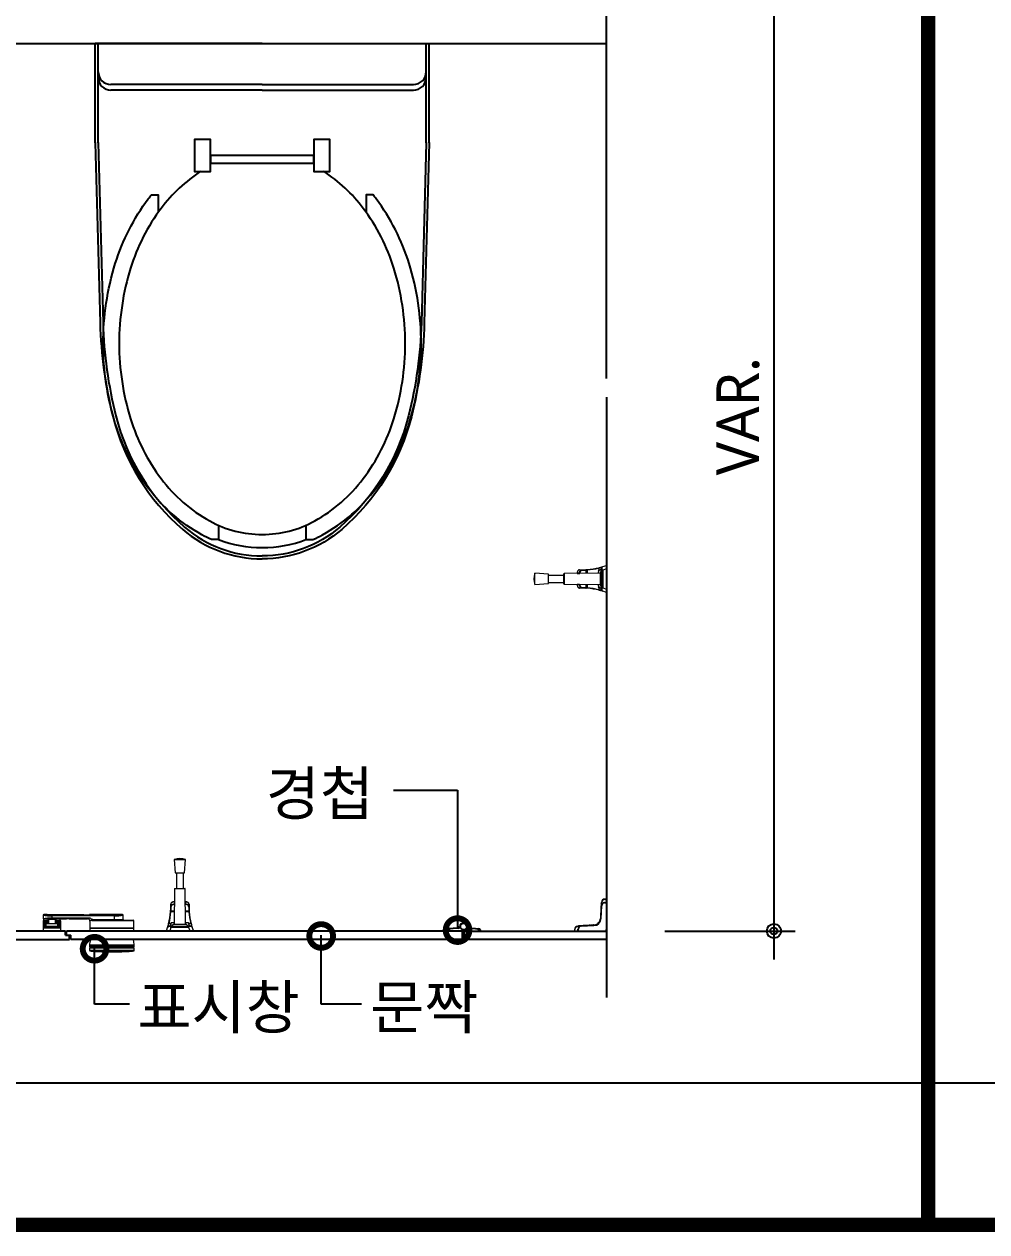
# Model space of a CAD drawing. Extents: x -255 to 8105, y -176 to 5714.
# Drawn here: x 3811 to 4489, y 2764 to 3614 of the extents above; entities that cross this region are included whole.
import ezdxf
from ezdxf.enums import TextEntityAlignment as Align

# ---------------------------------------------------------------- set-up
doc = ezdxf.new("R2010")
doc.units = 0
doc.header["$LTSCALE"] = 30
doc.layers.get('0').update_dxf_attribs({"linetype": 'CONTINUOUS'})
doc.layers.get('DEFPOINTS').update_dxf_attribs({"linetype": 'CONTINUOUS'})
for name, color, linetype in [('0_toilet', 6, 'CONTINUOUS'), ('DIM', 7, 'CONTINUOUS'), ('HAT', 8, 'CONTINUOUS'), ('경첩', 4, 'CONTINUOUS'), ('문자', 3, 'CONTINUOUS'), ('부자재', 4, 'CONTINUOUS'), ('옷걸이', 4, 'CONTINUOUS'), ('잠금쇠(회전형)', 4, 'CONTINUOUS'), ('치수', 1, 'CONTINUOUS'), ('해치', 8, 'CONTINUOUS')]:
    doc.layers.add(name, color=color, linetype=linetype)
doc.styles.add('돋움', font='malgun.ttf')
doc.dimstyles.new('10', dxfattribs={"dimscale": 10, "dimtxt": 3, "dimasz": 1, "dimexe": 1.5, "dimexo": 2, "dimgap": 1, "dimtad": 1, "dimdec": 0, "dimlunit": 6, "dimtxsty": '돋움', "dimblk": 'DIMDOT', "dimcen": -1, "dimdle": 1.5, "dimclrt": 3, "dimazin": 3, "dimtfac": 1, "dimtdec": 0, "dimtix": 1, "dimtmove": 2, "dimatfit": 3, "dimldrblk": 'DIMDOT', "dimarcsym": 0})

# ---------------------------------------------------------------- blocks, each defined once
blk = doc.blocks.new('DIMDOT')
at = {"linetype": 'Continuous'}
blk.add_line((-2, 0), (2, 0), dxfattribs=at)
for radius in [0.5, 0.25]:
    blk.add_circle((0, 0), radius, dxfattribs=at)
blk = doc.blocks.new('*D559')
at = {"layer": 'DEFPOINTS', "color": 0}
for p in [(51876.4, -3060.18), (51876.4, -3785.18), (51973.3, -3785.18)]:
    blk.add_point(p, dxfattribs=at)
at = {"layer": 'DIM', "color": 0, "lineweight": -2, "ltscale": 10}
for p, q in [((51896.4, -3060.18), (51988.3, -3060.18)), ((51973.3, -3070.18), (51973.3, -3775.18)), ((51896.4, -3785.18), (51988.3, -3785.18))]:
    blk.add_line(p, q, dxfattribs=at)
at = {"layer": 'DIM', "color": 0, "lineweight": -2, "xscale": 10, "yscale": 10, "zscale": 10}
for p, rotation in [((51973.3, -3060.18), 90), ((51973.3, -3785.18), 270)]:
    blk.add_blockref('DIMDOT', p, dxfattribs=dict(at, rotation=rotation))
at = {"layer": 'DIM', "color": 3, "insert": (51948.06, -3422.68), "char_height": 30, "attachment_point": 5, "rotation": 90, "style": '돋움'}
blk.add_mtext('VAR.', dxfattribs=at)
blk = doc.blocks.new('_DOTSMALL')
at = {"color": 0, "linetype": 'ByBlock', "const_width": 0.5}
blk.add_lwpolyline([(-0.0625, 0, 1), (0.0625, 0, 1)], format="xyb", close=True, dxfattribs=at)
blk = doc.blocks.new('A$C63EC304E')
at = {"layer": '치수', "color": 1, "xscale": 2.5, "yscale": 2.5, "zscale": 2.5, "rotation": 234.3098741996962}
blk.add_blockref('_DOTSMALL', (0.312, 0.312), dxfattribs=at)
blk = doc.blocks.new('A$C2BC9653E')
at = {"layer": '치수', "xscale": 0.3333333333333333, "yscale": 0.3333333333333333, "zscale": 0.3333333333333333}
blk.add_blockref('A$C63EC304E', (0, 0), dxfattribs=at)
blk = doc.blocks.new('A$C7FC71301')
at = {"layer": '치수', "rotation": 180}
blk.add_blockref('A$C2BC9653E', (0.208, 0.208), dxfattribs=at)
blk = doc.blocks.new('A$C4A20372B')
at = {"layer": '치수'}
blk.add_blockref('A$C7FC71301', (0, 0), dxfattribs=at)
blk = doc.blocks.new('A$C566469F5')
at = {"layer": '치수'}
blk.add_blockref('A$C4A20372B', (0, 0), dxfattribs=at)
blk = doc.blocks.new('A$C7E317CD4')
at = {"layer": '해치', "xscale": 2, "yscale": 2, "zscale": 2}
blk.add_blockref('A$C566469F5', (0, 0), dxfattribs=at)
blk = doc.blocks.new('A$C601D7F27')
at = {"layer": '치수'}
blk.add_blockref('A$C7E317CD4', (0, 0), dxfattribs=at)
blk = doc.blocks.new('A$C38802C08')
at = {"layer": '치수'}
blk.add_blockref('A$C601D7F27', (0, 0), dxfattribs=at)
blk = doc.blocks.new('A$C10E41893')
at = {"layer": '부자재'}
for p, q in [((6.5, 0), (6.5, 196)), ((123.3, 196), (6.5, 196)), ((123.3, 192.5), (6.5, 192.5)), ((54.8, 0), (54.8, 177.5)), ((61.4, 0), (61.4, 177.5)), ((6.5, 0), (6.5, -196)), ((54.8, 0), (54.8, -177.5)), ((61.4, 0), (61.4, -177.5)), ((123.3, -192.5), (6.5, -192.5)), ((123.3, -196), (6.5, -196))]:
    blk.add_line(p, q, dxfattribs=at)
for points in [[(122.7, 196, -0.012538), (123.3, 196), (334.6, 190.3, -0.055395), (444.7, 175.1, -0.154276), (576.9, 93.3, -0.179504), (611.5, 0, -0.179504)], [(122.8, 192.5, -0.012538), (123.2, 192.5), (334.5, 186.8, -0.055395), (443.8, 171.7, -0.154276), (574.3, 91, -0.179504), (608, 0, -0.179504)], [(572, 51.4), (588.8, 51.4), (588.8, 59.6, 0.021185), (583.3, 70.7, 0.106084), (528.4, 133.7, 0.085733), (452.6, 172.4, 0.075373), (358.7, 186.6, 0.075373), (264.8, 172.4, 0.085733), (189, 133.7, 0.007337), (184.4, 130.1), (184.4, 122), (204.7, 122)], [(156.7, -72, 0.089162), (200.2, -118.7, 0.085733), (270.3, -154.5, 0.075373), (358.7, -167.9, 0.075373), (447.1, -154.5, 0.085733), (517.2, -118.7, 0.106084), (567, -61.6, 0.126931), (582.8, 0, 0.126931), (567, 61.6, 0.106084), (517.2, 118.7, 0.085733), (447.1, 154.5, 0.075373), (358.7, 167.9, 0.075373), (270.3, 154.5, 0.085733), (200.2, 118.7, 0.089162), (156.7, 72)], [(588.8, -51.4, 0.090214), (598.2, 0, 0.090214), (588.8, 51.4, 0.106084)], [(122.7, -196, 0.012538), (123.3, -196), (334.6, -190.3, 0.055395), (444.7, -175.1, 0.154276), (576.9, -93.3, 0.179504), (611.5, 0, 0.179504)], [(122.8, -192.5, 0.012538), (123.2, -192.5), (334.5, -186.8, 0.055395), (443.8, -171.7, 0.154276), (574.3, -91, 0.179504), (608, 0, 0.179504)], [(572, -51.4), (588.8, -51.4), (588.8, -59.6, -0.021185), (583.3, -70.7, -0.106084), (528.4, -133.7, -0.085733), (452.6, -172.4, -0.075373), (358.7, -186.6, -0.075373), (264.8, -172.4, -0.085733), (189, -133.7, -0.007337), (184.4, -130.1), (184.4, -122), (204.7, -122)]]:
    blk.add_lwpolyline(points, format="xyb", dxfattribs=at)
blk.add_lwpolyline([(138, -60.8), (119.3, -60.8), (119.3, -79.5), (156.7, -79.5), (156.7, -60.8), (138, -60.8), (147.3, -60.8), (147.3, 60.8), (138, 60.8), (156.7, 60.8), (156.7, 79.5), (119.3, 79.5), (119.3, 60.8), (138, 60.8), (138, -60.8), (119.3, -60.8)], dxfattribs=at)
for centre, start, end in [((39.8, 177.5), 0, 90), ((46.4, 177.5), 0, 90), ((39.8, -177.5), 270, 0), ((46.4, -177.5), 270, 0)]:
    blk.add_arc(centre, 15, start, end, dxfattribs=at)
blk = doc.blocks.new('UNI-17', base_point=(47634, -6761))
for p, q in [((51855.37, -3396.05), (51855.37, -2992.44)), ((50355.37, -3160.18), (51855.37, -3160.18)), ((51855.37, -3409.38), (51855.37, -3831.92))]:
    blk.add_line(p, q)
at = {"color": 8}
for p, q in [((50119.29, -3891.99), (52081.88, -3891.99)), ((52081.88, -3891.99), (53467.12, -3891.99))]:
    blk.add_line(p, q, dxfattribs=at)
at = {"color": 8, "const_width": 10}
for points in [[(52081.88, -3991.99), (52081.88, -1222.84)], [(47682.57, -3991.99), (53467.12, -3991.99)]]:
    blk.add_lwpolyline(points, dxfattribs=at)
at = {"layer": '0_toilet'}
for p, q in [((51474.34, -3785.18), (51245.37, -3785.18)), ((51245.37, -3791.18), (51477.34, -3791.18)), ((51474.34, -3788.18), (51474.34, -3785.18)), ((51474.34, -3788.18), (51478.09, -3788.18)), ((51753.97, -3785.18), (51475.09, -3785.18)), ((51475.09, -3788.18), (51475.09, -3785.18)), ((51477.34, -3791.18), (51477.34, -3788.18)), ((51478.09, -3791.18), (51478.09, -3788.18)), ((51753.97, -3791.18), (51478.09, -3791.18)), ((51753.97, -3791.18), (51753.97, -3785.18)), ((51755.47, -3785.18), (51855.37, -3785.18)), ((51755.47, -3791.18), (51755.47, -3785.18)), ((51855.37, -3791.18), (51755.47, -3791.18))]:
    blk.add_line(p, q, dxfattribs=at)
at = {"layer": '경첩', "color": 4, "linetype": 'Continuous', "lineweight": 15}
for p, q in [((51851.58, -3766.01), (51851.45, -3768.72)), ((51851.58, -3766.01), (51851.82, -3766.25)), ((51851.69, -3765.42), (51851.85, -3765.58)), ((51851.88, -3764.92), (51851.76, -3767.42)), ((51852.06, -3766.38), (51852.13, -3764.93)), ((51854.11, -3765.18), (51854.11, -3765.43)), ((51855.37, -3765.18), (51854.11, -3765.18)), ((51854.11, -3765.43), (51855.37, -3765.43)), ((51854.12, -3765.18), (51854.12, -3765.08)), ((51854.12, -3765.08), (51855.37, -3765.08)), ((51854.23, -3762.93), (51854.23, -3762.68)), ((51855.37, -3762.68), (51854.23, -3762.68)), ((51854.23, -3762.93), (51855.37, -3762.93)), ((51855.37, -3762.93), (51855.37, -3762.68)), ((51855.37, -3765.08), (51855.37, -3762.93)), ((51855.37, -3765.43), (51855.37, -3765.18)), ((51855.37, -3765.43), (51855.37, -3783.68)), ((51851.14, -3775.3), (51851.13, -3775.64)), ((51851.15, -3775.2), (51851.14, -3775.3)), ((51851.14, -3775.3), (51851.38, -3775.54)), ((51851.19, -3774.28), (51851.15, -3775.2)), ((51851.15, -3775.2), (51851.39, -3775.44)), ((51851.19, -3774.28), (51851.43, -3774.52)), ((51851.22, -3773.62), (51851.2, -3774.04)), ((51851.2, -3774.04), (51851.44, -3774.28)), ((51851.36, -3770.74), (51851.22, -3773.61)), ((51851.22, -3773.61), (51851.46, -3773.85)), ((51851.22, -3773.62), (51851.46, -3773.86)), ((51851.76, -3767.42), (51851.34, -3776.4)), ((51851.36, -3770.74), (51851.6, -3770.98)), ((51851.41, -3769.73), (51851.37, -3770.4)), ((51851.37, -3770.4), (51851.61, -3770.64)), ((51851.41, -3769.73), (51851.64, -3769.97)), ((51851.42, -3769.39), (51851.66, -3769.63)), ((51851.45, -3768.72), (51851.69, -3768.95)), ((51851.59, -3776.41), (51852.01, -3767.43)), ((51837.61, -3781.58), (51835.11, -3781.7)), ((51835.12, -3781.95), (51836.57, -3781.88)), ((51835.27, -3785.18), (51835.27, -3783.93)), ((51835.27, -3783.93), (51835.37, -3783.93)), ((51835.37, -3783.93), (51835.62, -3783.93)), ((51835.37, -3783.93), (51835.37, -3785.18)), ((51835.6, -3781.5), (51835.69, -3781.42)), ((51835.6, -3781.5), (51835.76, -3781.66)), ((51835.62, -3785.18), (51835.62, -3783.93)), ((51838.9, -3781.27), (51835.69, -3781.42)), ((51846.58, -3781.15), (51837.61, -3781.58)), ((51837.62, -3781.83), (51846.59, -3781.4)), ((51838.9, -3781.27), (51839.14, -3781.51)), ((51839.58, -3781.23), (51839.82, -3781.47)), ((51839.91, -3781.22), (51840.15, -3781.46)), ((51843.29, -3781.06), (51840.59, -3781.19)), ((51840.59, -3781.19), (51840.83, -3781.43)), ((51843.29, -3781.06), (51843.53, -3781.3)), ((51843.97, -3781.03), (51844.21, -3781.27)), ((51844.3, -3781.01), (51844.54, -3781.25)), ((51846.33, -3780.92), (51844.98, -3780.98)), ((51844.98, -3780.98), (51845.22, -3781.22)), ((51846.57, -3780.91), (51846.33, -3780.92)), ((51846.33, -3780.92), (51846.57, -3781.16)), ((51847.58, -3780.75), (51847.78, -3780.95)), ((51848.11, -3780.57), (51848.3, -3780.76)), ((51848.35, -3780.47), (51848.54, -3780.65)), ((51848.81, -3780.22), (51849, -3780.4)), ((51849.03, -3780.08), (51849.21, -3780.26)), ((51850.12, -3779.05), (51850.3, -3779.23)), ((51850.27, -3778.84), (51850.45, -3779.02)), ((51850.53, -3778.4), (51850.72, -3778.59)), ((51850.65, -3778.17), (51850.84, -3778.36)), ((51850.82, -3777.77), (51851.01, -3777.96)), ((51850.97, -3777.24), (51851.18, -3777.45)), ((51851.17, -3777.45), (51850.97, -3777.25)), ((51851.04, -3776.87), (51851.26, -3777.09)), ((51851.07, -3776.65), (51851.3, -3776.87)), ((51851.12, -3775.74), (51851.09, -3776.38)), ((51851.13, -3775.64), (51851.12, -3775.74)), ((51851.12, -3775.74), (51851.36, -3775.98)), ((51851.13, -3775.64), (51851.37, -3775.88)), ((51833.12, -3784.04), (51832.87, -3784.04)), ((51832.87, -3784.04), (51832.87, -3785.18)), ((51832.87, -3785.18), (51833.12, -3785.18)), ((51833.12, -3785.18), (51833.12, -3784.04)), ((51833.12, -3785.18), (51835.27, -3785.18)), ((51835.37, -3785.18), (51835.62, -3785.18)), ((51853.87, -3785.18), (51835.62, -3785.18))]:
    blk.add_line(p, q, dxfattribs=at)
at = {"layer": '경첩', "color": 4, "linetype": 'Continuous', "lineweight": 15, "flags": 128}
for points in [[(51851.6, -3765.5), (51851.6, -3765.61), (51851.59, -3765.73), (51851.59, -3765.87), (51851.58, -3766.01)], [(51851.6, -3765.5), (51851.62, -3765.48), (51851.64, -3765.47), (51851.66, -3765.45), (51851.67, -3765.44), (51851.68, -3765.43), (51851.68, -3765.42), (51851.69, -3765.42), (51851.69, -3765.42)], [(51852.13, -3764.93), (51852.08, -3764.93), (51852.04, -3764.93), (51851.99, -3764.93), (51851.95, -3764.93), (51851.92, -3764.92), (51851.9, -3764.92), (51851.89, -3764.92), (51851.88, -3764.92)], [(51851.2, -3774.04), (51851.2, -3774.12), (51851.19, -3774.2), (51851.19, -3774.28)], [(51851.22, -3773.61), (51851.22, -3773.61), (51851.22, -3773.62)], [(51851.45, -3768.72), (51851.45, -3768.85), (51851.44, -3768.97), (51851.44, -3769.09), (51851.43, -3769.19), (51851.43, -3769.28), (51851.42, -3769.34), (51851.42, -3769.38), (51851.42, -3769.39)], [(51851.76, -3767.42), (51851.77, -3767.42), (51851.78, -3767.42), (51851.81, -3767.42), (51851.84, -3767.43), (51851.87, -3767.43), (51851.92, -3767.43), (51851.96, -3767.43), (51852.01, -3767.43)], [(51835.12, -3781.95), (51835.12, -3781.9), (51835.12, -3781.85), (51835.11, -3781.81), (51835.11, -3781.77), (51835.11, -3781.74), (51835.11, -3781.71), (51835.11, -3781.7), (51835.11, -3781.7)], [(51837.61, -3781.58), (51837.61, -3781.58), (51837.61, -3781.6), (51837.61, -3781.62), (51837.61, -3781.65), (51837.61, -3781.69), (51837.62, -3781.73), (51837.62, -3781.78), (51837.62, -3781.83)], [(51839.58, -3781.23), (51839.56, -3781.24), (51839.53, -3781.24), (51839.46, -3781.24), (51839.38, -3781.24), (51839.28, -3781.25), (51839.16, -3781.25), (51839.03, -3781.26), (51838.9, -3781.27)], [(51840.59, -3781.19), (51840.47, -3781.19), (51840.36, -3781.2), (51840.25, -3781.2), (51840.16, -3781.21), (51840.07, -3781.21), (51840.01, -3781.21), (51839.96, -3781.22), (51839.92, -3781.22), (51839.91, -3781.22)], [(51843.97, -3781.03), (51843.95, -3781.03), (51843.91, -3781.03), (51843.85, -3781.03), (51843.77, -3781.04), (51843.67, -3781.04), (51843.55, -3781.05), (51843.42, -3781.05), (51843.29, -3781.06)], [(51844.98, -3780.98), (51844.85, -3780.99), (51844.72, -3780.99), (51844.6, -3781), (51844.5, -3781), (51844.42, -3781.01), (51844.36, -3781.01), (51844.32, -3781.01), (51844.3, -3781.01)], [(51846.58, -3781.15), (51846.58, -3781.16), (51846.58, -3781.17), (51846.58, -3781.2), (51846.59, -3781.23), (51846.59, -3781.27), (51846.59, -3781.31), (51846.59, -3781.36), (51846.59, -3781.4)], [(51850.97, -3777.24), (51850.97, -3777.24), (51850.97, -3777.24)], [(51851.07, -3776.65), (51851.05, -3776.81), (51851.04, -3776.87)], [(51851.34, -3776.4), (51851.35, -3776.4), (51851.36, -3776.4), (51851.38, -3776.4), (51851.41, -3776.4), (51851.45, -3776.4), (51851.5, -3776.4), (51851.54, -3776.41), (51851.59, -3776.41)]]:
    blk.add_lwpolyline(points, dxfattribs=at)
at = {"layer": '경첩', "color": 4, "linetype": 'Continuous', "lineweight": 15}
for centre, radius, start, end in [((51854.11, -3767.53), 2.35, 90, 177.30166), ((51854.23, -3765.03), 2.35, 90, 177.30166), ((51854.11, -3767.53), 2.1, 90, 177.30166), ((51854.23, -3765.03), 2.1, 90, 177.30166), ((51835.22, -3784.04), 2.35, 92.69834, 180), ((51835.22, -3784.04), 2.1, 92.69834, 180), ((51837.72, -3783.93), 2.35, 92.69834, 180), ((51837.72, -3783.93), 2.1, 92.69834, 180), ((51846.35, -3776.16), 4.75, 272.69834, 285), ((51846.35, -3776.16), 5, 272.69834, 357.30166), ((51846.35, -3776.16), 5.25, 272.69834, 357.30166), ((51846.35, -3776.16), 4.75, 284.99982, 291.75061), ((51846.35, -3776.16), 4.75, 294.99481, 301.29977), ((51846.35, -3776.16), 4.75, 301.29911, 304.38581), ((51846.35, -3776.16), 4.75, 304.38489, 322.56084), ((51846.35, -3776.16), 4.75, 322.56123, 325.61449), ((51846.35, -3776.16), 4.75, 325.61511, 331.82645), ((51846.35, -3776.16), 4.75, 335.00519, 340.23398), ((51846.35, -3776.16), 4.75, 340.23398, 346.75686), ((51846.35, -3776.16), 4.75, 346.83767, 351.3944), ((51846.35, -3776.16), 4.75, 354.09118, 357.30166), ((51853.87, -3783.68), 1.5, 270, 0)]:
    blk.add_arc(centre, radius, start, end, dxfattribs=at)
at = {"layer": '부자재'}
for p, q in [((51751.02, -3783.1), (51743.82, -3783.6)), ((51757.73, -3783.02), (51765.89, -3783.6)), ((51743.28, -3784.26), (51743.28, -3785.18)), ((51753.93, -3785.18), (51743.28, -3785.18)), ((51744.53, -3784.09), (51744.53, -3785.18)), ((51754.74, -3784.63), (51754.74, -3785.43)), ((51754.99, -3785.43), (51754.74, -3785.43)), ((51754.99, -3784.63), (51754.99, -3785.43)), ((51755.46, -3785.14), (51755.46, -3785.18)), ((51755.46, -3785.18), (51766.45, -3785.18)), ((51765.2, -3784.09), (51765.2, -3785.18)), ((51766.45, -3784.26), (51766.45, -3785.18))]:
    blk.add_line(p, q, dxfattribs=at)
at = {"layer": '부자재', "color": 1}
blk.add_circle((51754.86, -3781.98), 2.34, dxfattribs=at)
at = {"layer": '부자재'}
for centre, radius, start, end in [((51743.98, -3784.28), 0.7, 101.7765, 181.67124), ((51745.38, -3784.33), 0.884, 113.40773, 164.5497), ((51750.96, -3781.81), 1.29, 272.92313, 352.47243), ((51754.86, -3781.98), 2.62, 270, 180), ((51754.96, -3782.32), 2.86, 280.08401, 345.97919), ((51758.77, -3781.81), 1.29, 187.52757, 267.07687), ((51764.35, -3784.33), 0.884, 15.4503, 67.30044), ((51765.75, -3784.28), 0.7, 358.32876, 78.2235), ((51755.22, -3786.21), 1.65, 102.52675, 141.54753), ((51754.51, -3786.21), 1.65, 43.10029, 77.47325)]:
    blk.add_arc(centre, radius, start, end, dxfattribs=at)
at = {"layer": '옷걸이', "lineweight": 15}
for p, q in [((51852.79, -3528.63), (51852.8, -3528.63)), ((51852.8, -3528.63), (51855.37, -3527.79)), ((51852.8, -3528.63), (51852.8, -3528.63)), ((51855.37, -3527.79), (51855.37, -3530.16)), ((51814.52, -3534.04), (51805.02, -3533.29)), ((51805.02, -3541.29), (51805.02, -3533.29)), ((51814.52, -3540.54), (51814.52, -3534.04)), ((51825.37, -3534.79), (51814.52, -3534.79)), ((51825.37, -3537.29), (51825.37, -3533.79)), ((51825.37, -3540.79), (51825.37, -3537.29)), ((51850.87, -3533.32), (51825.62, -3533.54)), ((51825.62, -3533.54), (51825.62, -3541.04)), ((51834.74, -3533.36), (51834.74, -3533.46)), ((51834.74, -3533.36), (51834.83, -3533.36)), ((51834.83, -3533.36), (51834.83, -3533.46)), ((51836.36, -3533.37), (51836.71, -3533.37)), ((51836.36, -3533.44), (51836.36, -3533.37)), ((51836.71, -3533.37), (51836.71, -3533.44)), ((51841.07, -3533.4), (51841.07, -3531.02)), ((51841.84, -3530.95), (51841.84, -3533.4)), ((51849.94, -3531.03), (51850.5, -3530.97)), ((51849.96, -3529.59), (51849.96, -3531.03)), ((51849.98, -3529.59), (51849.98, -3531.03)), ((51850.87, -3532.51), (51850.87, -3542.06)), ((51852.04, -3529.51), (51852, -3529.62)), ((51852.04, -3529.46), (51852.01, -3529.55)), ((51852.11, -3529.58), (51852.11, -3529.58)), ((51852.11, -3529.58), (51852.11, -3544.99)), ((51852.13, -3543.57), (51852.13, -3531)), ((51852.82, -3531), (51852.13, -3531)), ((51855.37, -3530.16), (51852.82, -3531)), ((51852.82, -3531), (51852.82, -3543.57)), ((51855.37, -3530.16), (51855.37, -3544.41)), ((51805.02, -3541.29), (51814.52, -3540.54)), ((51814.52, -3539.79), (51825.37, -3539.79)), ((51825.62, -3541.04), (51850.87, -3541.26)), ((51834.74, -3541.11), (51834.74, -3541.22)), ((51834.74, -3541.22), (51834.83, -3541.22)), ((51834.83, -3541.12), (51834.83, -3541.22)), ((51836.36, -3541.2), (51836.36, -3541.13)), ((51836.36, -3541.2), (51836.71, -3541.2)), ((51836.71, -3541.13), (51836.71, -3541.2)), ((51841.07, -3543.55), (51841.07, -3541.17)), ((51841.84, -3541.18), (51841.84, -3543.62)), ((51850.52, -3543.61), (51849.94, -3543.54)), ((51849.96, -3543.54), (51849.96, -3544.98)), ((51849.98, -3543.55), (51849.98, -3544.98)), ((51852, -3544.96), (51852.04, -3545.07)), ((51852.11, -3544.99), (51852.11, -3544.99)), ((51852.82, -3543.57), (51852.13, -3543.57)), ((51852.82, -3543.57), (51855.37, -3544.41)), ((51855.37, -3544.41), (51855.37, -3546.79)), ((51852.8, -3545.94), (51852.79, -3545.94)), ((51855.37, -3546.79), (51852.8, -3545.94)), ((51852.8, -3545.94), (51852.8, -3545.94)), ((51550.98, -3734.83), (51551.73, -3744.33)), ((51550.98, -3734.83), (51558.98, -3734.83)), ((51558.23, -3744.33), (51558.98, -3734.83)), ((51551.73, -3744.33), (51558.23, -3744.33)), ((51552.48, -3744.33), (51552.48, -3755.18)), ((51557.48, -3755.18), (51557.48, -3744.33)), ((51551.23, -3755.43), (51551.01, -3780.68)), ((51558.73, -3755.43), (51551.23, -3755.43)), ((51551.48, -3755.18), (51554.98, -3755.18)), ((51554.98, -3755.18), (51558.48, -3755.18)), ((51558.95, -3780.68), (51558.73, -3755.43)), ((51551.15, -3764.55), (51551.05, -3764.55)), ((51551.05, -3764.55), (51551.05, -3764.64)), ((51551.15, -3764.64), (51551.05, -3764.64)), ((51551.06, -3766.17), (51551.06, -3766.52)), ((51551.06, -3766.17), (51551.14, -3766.17)), ((51551.14, -3766.52), (51551.06, -3766.52)), ((51558.91, -3764.55), (51558.81, -3764.55)), ((51558.91, -3764.64), (51558.81, -3764.64)), ((51558.82, -3766.17), (51558.9, -3766.17)), ((51558.9, -3766.52), (51558.83, -3766.52)), ((51558.9, -3766.17), (51558.9, -3766.52)), ((51558.91, -3764.55), (51558.91, -3764.64)), ((51551.09, -3771.65), (51548.64, -3771.65)), ((51548.71, -3770.88), (51551.1, -3770.88)), ((51558.87, -3770.88), (51561.25, -3770.88)), ((51561.32, -3771.65), (51558.87, -3771.65)), ((51545.48, -3785.18), (51546.33, -3782.61)), ((51546.33, -3782.61), (51546.33, -3782.61)), ((51546.33, -3782.61), (51546.33, -3782.61)), ((51547.31, -3781.82), (51547.2, -3781.85)), ((51547.28, -3781.92), (51547.28, -3781.93)), ((51562.69, -3781.92), (51547.28, -3781.92)), ((51548.72, -3779.78), (51547.29, -3779.78)), ((51548.72, -3779.79), (51547.29, -3779.79)), ((51548.69, -3782.64), (51547.86, -3785.18)), ((51548.66, -3780.33), (51548.73, -3779.75)), ((51548.69, -3782.64), (51548.69, -3781.95)), ((51548.69, -3781.95), (51561.27, -3781.95)), ((51561.27, -3782.64), (51548.69, -3782.64)), ((51559.76, -3780.68), (51550.21, -3780.68)), ((51561.24, -3779.75), (51561.3, -3780.32)), ((51562.67, -3779.78), (51561.24, -3779.78)), ((51562.67, -3779.79), (51561.24, -3779.79)), ((51561.27, -3782.64), (51561.27, -3781.95)), ((51562.11, -3785.18), (51561.27, -3782.64)), ((51562.75, -3781.85), (51562.65, -3781.82)), ((51562.69, -3781.93), (51562.69, -3781.92)), ((51562.8, -3781.85), (51562.71, -3781.83)), ((51563.63, -3782.61), (51563.64, -3782.61)), ((51563.64, -3782.61), (51564.48, -3785.18)), ((51563.64, -3782.61), (51563.64, -3782.61)), ((51547.86, -3785.18), (51545.48, -3785.18)), ((51562.11, -3785.18), (51547.86, -3785.18)), ((51564.48, -3785.18), (51562.11, -3785.18))]:
    blk.add_line(p, q, dxfattribs=at)
at = {"layer": '옷걸이', "lineweight": 15, "flags": 128}
for points in [[(51836.45, -3530.86), (51836.44, -3530.86), (51836.21, -3530.88), (51835.99, -3530.94), (51835.77, -3531.05), (51835.57, -3531.2), (51835.38, -3531.38), (51835.22, -3531.61), (51835.07, -3531.86), (51834.95, -3532.14), (51834.85, -3532.45), (51834.78, -3532.77), (51834.74, -3533.1), (51834.74, -3533.36)], [(51836.46, -3530.86), (51836.19, -3530.89), (51835.92, -3530.99), (51835.68, -3531.15), (51835.45, -3531.38), (51835.25, -3531.67), (51835.08, -3532), (51834.96, -3532.37), (51834.87, -3532.77), (51834.83, -3533.27), (51834.83, -3533.36)], [(51836.36, -3533.37), (51836.38, -3532.95), (51836.45, -3532.54), (51836.56, -3532.16), (51836.71, -3531.81), (51836.89, -3531.5), (51837.11, -3531.25), (51837.35, -3531.06), (51837.61, -3530.93), (51837.96, -3530.87)], [(51838.15, -3531.12), (51837.84, -3531.17), (51837.61, -3531.29), (51837.39, -3531.46), (51837.19, -3531.69), (51837.03, -3531.96), (51836.89, -3532.28), (51836.79, -3532.62), (51836.73, -3532.99), (51836.71, -3533.37)], [(51841.82, -3530.7), (51841.82, -3530.71), (51841.82, -3530.72), (51841.82, -3530.74), (51841.82, -3530.77), (51841.82, -3530.81), (51841.83, -3530.85), (51841.83, -3530.9), (51841.84, -3530.95)], [(51849.66, -3531.46), (51849.59, -3533.04), (51849.58, -3533.33)], [(51851.91, -3531.54), (51851.95, -3531.26), (51851.99, -3531.08), (51852.02, -3531.07), (51852.05, -3531.24), (51852.07, -3531.57), (51852.08, -3532.04)], [(51852.01, -3529.55), (51852.01, -3529.57), (51852, -3529.62)], [(51852.11, -3529.58), (51852.08, -3529.59), (51852, -3529.62)], [(51834.74, -3541.22), (51834.74, -3541.27), (51834.76, -3541.6), (51834.81, -3541.93), (51834.88, -3542.24), (51834.99, -3542.54), (51835.12, -3542.82), (51835.28, -3543.06), (51835.46, -3543.28), (51835.67, -3543.45), (51835.88, -3543.58), (51836.11, -3543.67), (51836.35, -3543.71), (51836.38, -3543.71)], [(51834.83, -3541.22), (51834.85, -3541.63), (51834.92, -3542.04), (51835.03, -3542.43), (51835.18, -3542.78), (51835.37, -3543.08), (51835.58, -3543.34), (51835.82, -3543.53), (51836.08, -3543.65), (51836.4, -3543.71), (51836.46, -3543.72)], [(51837.96, -3543.7), (51837.69, -3543.67), (51837.42, -3543.56), (51837.18, -3543.39), (51836.95, -3543.15), (51836.76, -3542.86), (51836.6, -3542.52), (51836.47, -3542.14), (51836.39, -3541.74), (51836.36, -3541.2)], [(51836.71, -3541.2), (51836.74, -3541.69), (51836.82, -3542.05), (51836.93, -3542.39), (51837.07, -3542.69), (51837.25, -3542.95), (51837.45, -3543.17), (51837.67, -3543.32), (51837.91, -3543.42), (51838.15, -3543.45)], [(51841.82, -3543.87), (51841.82, -3543.87), (51841.82, -3543.85), (51841.82, -3543.83), (51841.82, -3543.8), (51841.82, -3543.76), (51841.83, -3543.72), (51841.83, -3543.67), (51841.84, -3543.62)], [(51849.58, -3541.24), (51849.6, -3541.85), (51849.66, -3543.11)], [(51849.97, -3544.98), (51849.97, -3544.98), (51849.98, -3544.98)], [(51850.17, -3545.22), (51850.16, -3545.22), (51850.16, -3545.22)], [(51852.08, -3542.78), (51852.06, -3543.19), (51852.03, -3543.44), (51852, -3543.52), (51851.97, -3543.42), (51851.92, -3543.14), (51851.91, -3543.02)], [(51852, -3544.96), (51852.08, -3544.98), (51852.11, -3544.99)], [(51852.01, -3545.02), (51852.01, -3545), (51852, -3544.96)], [(51852.01, -3545.02), (51852.03, -3545.08), (51852.04, -3545.12)], [(51551.05, -3764.64), (51550.63, -3764.66), (51550.22, -3764.73), (51549.84, -3764.84), (51549.49, -3764.99), (51549.18, -3765.18), (51548.93, -3765.4), (51548.74, -3765.64), (51548.61, -3765.9), (51548.55, -3766.22), (51548.55, -3766.27)], [(51551.05, -3764.55), (51551, -3764.55), (51550.67, -3764.57), (51550.34, -3764.62), (51550.02, -3764.7), (51549.73, -3764.8), (51549.45, -3764.94), (51549.21, -3765.1), (51548.99, -3765.28), (51548.82, -3765.48), (51548.68, -3765.7), (51548.6, -3765.93), (51548.56, -3766.16), (51548.56, -3766.2)], [(51548.56, -3767.77), (51548.6, -3767.5), (51548.71, -3767.24), (51548.88, -3766.99), (51549.12, -3766.77), (51549.41, -3766.57), (51549.75, -3766.41), (51550.12, -3766.29), (51550.53, -3766.21), (51551.06, -3766.17)], [(51551.06, -3766.52), (51550.58, -3766.56), (51550.22, -3766.63), (51549.88, -3766.74), (51549.57, -3766.89), (51549.31, -3767.06), (51549.1, -3767.26), (51548.94, -3767.48), (51548.85, -3767.72), (51548.81, -3767.96)], [(51558.9, -3766.17), (51559.32, -3766.19), (51559.73, -3766.26), (51560.11, -3766.37), (51560.46, -3766.52), (51560.77, -3766.71), (51561.02, -3766.93), (51561.21, -3767.17), (51561.34, -3767.42), (51561.4, -3767.77)], [(51561.15, -3767.96), (51561.09, -3767.65), (51560.98, -3767.42), (51560.81, -3767.2), (51560.58, -3767.01), (51560.31, -3766.84), (51559.99, -3766.7), (51559.64, -3766.6), (51559.28, -3766.54), (51558.9, -3766.52)], [(51561.41, -3766.27), (51561.41, -3766.25), (51561.39, -3766.02), (51561.33, -3765.8), (51561.22, -3765.59), (51561.07, -3765.39), (51560.88, -3765.2), (51560.66, -3765.03), (51560.41, -3764.88), (51560.12, -3764.76), (51559.82, -3764.66), (51559.5, -3764.6), (51559.17, -3764.56), (51558.91, -3764.55)], [(51561.41, -3766.27), (51561.38, -3766), (51561.28, -3765.74), (51561.11, -3765.49), (51560.88, -3765.26), (51560.6, -3765.06), (51560.27, -3764.9), (51559.89, -3764.77), (51559.49, -3764.68), (51559, -3764.64), (51558.91, -3764.64)], [(51548.4, -3771.63), (51548.4, -3771.63), (51548.41, -3771.63), (51548.44, -3771.63), (51548.47, -3771.64), (51548.51, -3771.64), (51548.55, -3771.64), (51548.6, -3771.65), (51548.64, -3771.65)], [(51561.57, -3771.63), (51561.56, -3771.63), (51561.55, -3771.63), (51561.53, -3771.63), (51561.49, -3771.64), (51561.46, -3771.64), (51561.41, -3771.64), (51561.37, -3771.65), (51561.32, -3771.65)], [(51547.05, -3779.98), (51547.05, -3779.97), (51547.05, -3779.98)], [(51547.25, -3781.83), (51547.19, -3781.84), (51547.15, -3781.85)], [(51547.25, -3781.82), (51547.26, -3781.82), (51547.31, -3781.82)], [(51547.31, -3781.82), (51547.29, -3781.9), (51547.28, -3781.92)], [(51547.29, -3779.79), (51547.29, -3779.78), (51547.29, -3779.79)], [(51549.49, -3781.89), (51549.07, -3781.87), (51548.83, -3781.85), (51548.75, -3781.82), (51548.85, -3781.78), (51549.13, -3781.74), (51549.24, -3781.73)], [(51551.02, -3779.4), (51550.42, -3779.42), (51549.15, -3779.47)], [(51560.81, -3779.47), (51559.23, -3779.4), (51558.94, -3779.4)], [(51560.73, -3781.73), (51561, -3781.76), (51561.19, -3781.8), (51561.19, -3781.83), (51561.02, -3781.86), (51560.69, -3781.88), (51560.23, -3781.9)], [(51562.69, -3781.92), (51562.68, -3781.9), (51562.65, -3781.82)], [(51562.71, -3781.82), (51562.7, -3781.82), (51562.65, -3781.82)]]:
    blk.add_lwpolyline(points, dxfattribs=at)
at = {"layer": '옷걸이', "lineweight": 15}
for centre, radius, start, end in [((51837.87, -3479.12), 51.71, 283.74931, 286.75644), ((51853.18, -3529.73), 1.16, 109.29372, 169.39421), ((51853.11, -3529.58), 1, 108.19187, 180.00628), ((51815.31, -3537.29), 11.04, 158.76069, 201.23931), ((51825.62, -3533.79), 0.25, 90.5, 180), ((51835.99, -3478.1), 55.27, 268.79267, 270.38109), ((51837.6, -3478.1), 52.77, 268.76311, 270.39042), ((51837.6, -3478.1), 52.77, 270.39042, 273.54893), ((51837.92, -3531.09), 0.227, 353.60797, 81.79126), ((51837.79, -3478.1), 53.02, 270.39042, 273.54893), ((51837.6, -3478.11), 52.76, 273.54888, 274.58645), ((51840.84, -3531), 0.23, 354.81124, 84.54256), ((51838.44, -3497.04), 34.08, 274.43326, 275.72635), ((51837.6, -3478.1), 52.77, 274.5864, 283.76829), ((51837.6, -3478.1), 53.02, 274.5864, 283.49029), ((51850.05, -3531.39), 0.4, 122.00917, 187.80826), ((51849.92, -3531.42), 0.271, 148.63439, 187.60531), ((51849.83, -3529.04), 2.24, 266.39085, 345.18943), ((51849.94, -3531.28), 0.248, 90.27695, 180.4119), ((51850.21, -3529.6), 0.25, 103.76166, 179.45314), ((51837.81, -3479.91), 51.15, 283.75841, 286.46904), ((51850.23, -3529.59), 0.247, 104.08418, 180.74148), ((51850.24, -3529.18), 1.8, 276.78644, 348.2605), ((51850.54, -3531.11), 1.44, 283.11861, 345.96551), ((51450.99, -3537.16), 401.13, 359.19679, 0.73159), ((51825.62, -3540.79), 0.25, 180, 269.5), ((51835.99, -3596.47), 55.27, 89.61891, 91.20733), ((51837.6, -3596.47), 52.77, 89.60958, 91.23689), ((51837.92, -3543.48), 0.227, 278.20874, 6.39203), ((51837.6, -3596.47), 52.77, 86.45107, 89.60958), ((51837.79, -3596.47), 53.02, 86.45107, 89.60958), ((51840.84, -3543.58), 0.23, 275.45744, 5.18876), ((51837.6, -3596.47), 52.77, 85.41362, 86.45105), ((51838.44, -3577.53), 34.07, 84.27357, 85.56682), ((51837.6, -3596.47), 52.77, 76.23171, 85.4136), ((51837.6, -3596.47), 53.02, 76.50971, 85.4136), ((51850.02, -3543.19), 0.376, 169.93932, 240.54556), ((51849.96, -3543.14), 0.307, 174.77864, 208.98165), ((51849.83, -3545.53), 2.24, 14.82654, 93.59318), ((51849.94, -3543.29), 0.248, 179.5881, 269.72305), ((51850.21, -3544.98), 0.25, 180.27283, 256.23947), ((51850.23, -3544.98), 0.247, 179.25852, 255.91582), ((51837.77, -3594.83), 51.33, 73.52264, 76.23766), ((51837.94, -3595.22), 51.47, 73.23764, 76.25768), ((51850.24, -3545.4), 1.81, 12.06066, 82.51429), ((51850.54, -3543.45), 1.43, 14.10574, 76.92454), ((51853.18, -3544.84), 1.17, 191.39698, 250.6752), ((51853.11, -3544.99), 1, 179.99372, 251.80813), ((51554.98, -3745.13), 11.04, 68.76069, 111.23931), ((51551.48, -3755.43), 0.25, 90, 179.5), ((51558.48, -3755.43), 0.25, 0.5, 90), ((51495.8, -3767.41), 52.77, 359.60958, 1.23689), ((51495.8, -3765.8), 55.27, 359.61891, 1.20733), ((51614.17, -3765.8), 55.27, 178.79267, 180.38109), ((51614.17, -3767.41), 52.77, 178.76311, 180.39042), ((51495.8, -3767.41), 52.77, 346.23171, 355.4136), ((51495.8, -3767.41), 53.02, 346.50971, 355.4136), ((51495.8, -3767.41), 52.77, 355.41362, 356.45105), ((51495.8, -3767.41), 52.77, 356.45107, 359.60958), ((51548.69, -3770.65), 0.23, 185.45744, 275.18876), ((51548.79, -3767.74), 0.227, 188.20874, 276.39203), ((51514.74, -3768.25), 34.07, 354.27357, 355.56682), ((51495.8, -3767.6), 53.02, 356.45107, 359.60958), ((51561.17, -3767.74), 0.227, 263.60797, 351.79126), ((51614.17, -3767.6), 53.02, 180.39042, 183.54893), ((51561.27, -3770.65), 0.23, 264.81124, 354.54256), ((51595.23, -3768.25), 34.08, 184.43326, 185.72635), ((51614.17, -3767.41), 53.02, 184.5864, 193.49029), ((51614.17, -3767.41), 52.77, 180.39042, 183.54893), ((51614.16, -3767.41), 52.76, 183.54888, 184.58645), ((51614.17, -3767.41), 52.77, 184.5864, 193.76829), ((51497.05, -3767.75), 51.47, 343.23764, 346.25768), ((51547.43, -3782.99), 1.17, 101.39698, 160.6752), ((51547.28, -3782.93), 1, 89.99372, 161.80813), ((51497.44, -3767.58), 51.33, 343.52264, 346.23766), ((51547.29, -3780.03), 0.25, 90.27283, 166.23947), ((51547.29, -3780.04), 0.247, 89.25852, 165.91582), ((51546.87, -3780.05), 1.81, 282.06066, 352.51429), ((51546.74, -3779.65), 2.24, 284.82654, 3.59318), ((51548.98, -3779.76), 0.248, 89.5881, 179.72305), ((51549.08, -3779.84), 0.376, 79.93932, 150.54556), ((51549.13, -3779.78), 0.307, 84.77864, 118.98165), ((51548.81, -3780.36), 1.43, 284.10574, 346.92454), ((51555.11, -3380.8), 401.13, 269.19679, 270.73159), ((51561.16, -3780.35), 1.44, 193.11861, 255.96551), ((51560.85, -3779.74), 0.271, 58.63439, 97.60531), ((51560.87, -3779.86), 0.4, 32.00917, 97.80826), ((51563.22, -3779.65), 2.24, 176.39085, 255.18943), ((51560.99, -3779.76), 0.248, 0.27695, 90.4119), ((51563.09, -3780.06), 1.8, 186.78644, 258.2605), ((51562.67, -3780.03), 0.25, 13.76166, 89.45314), ((51562.68, -3780.04), 0.247, 14.08418, 90.74148), ((51612.36, -3767.63), 51.15, 193.75841, 196.46904), ((51562.69, -3782.93), 1, 18.19187, 90.00628), ((51562.54, -3782.99), 1.16, 19.29372, 79.39421), ((51613.15, -3767.69), 51.71, 193.74931, 196.75644)]:
    blk.add_arc(centre, radius, start, end, dxfattribs=at)
at = {"layer": '잠금쇠(회전형)', "linetype": 'Continuous', "lineweight": 15}
for p, q in [((51458.59, -3774.08), (51458.59, -3776.58)), ((51460.94, -3773.58), (51459.09, -3773.58)), ((51487.34, -3773.78), (51464.84, -3773.78)), ((51487.34, -3773.78), (51464.84, -3773.78)), ((51464.84, -3773.78), (51464.84, -3773.78)), ((51464.84, -3774.02), (51508.84, -3774.02)), ((51464.84, -3774.51), (51464.84, -3774.02)), ((51464.84, -3774.51), (51464.84, -3776.08)), ((51508.84, -3774.51), (51464.84, -3774.51)), ((51487.34, -3773.78), (51487.34, -3773.78)), ((51514.59, -3773.58), (51491.25, -3773.58)), ((51508.84, -3774.02), (51508.84, -3774.51)), ((51508.84, -3777.08), (51508.84, -3774.51)), ((51515.09, -3777.08), (51515.09, -3774.08)), ((51458.59, -3776.58), (51461.86, -3776.58)), ((51458.59, -3778.18), (51458.59, -3785.18)), ((51459, -3778.18), (51458.59, -3778.18)), ((51459, -3783.18), (51459, -3778.18)), ((51459, -3778.18), (51459.46, -3778.18)), ((51470.69, -3783.18), (51459, -3783.18)), ((51459.09, -3777.68), (51459.46, -3777.68)), ((51459.46, -3778.18), (51459.46, -3777.68)), ((51459.46, -3777.68), (51461.34, -3777.68)), ((51459.46, -3778.18), (51459.46, -3782.72)), ((51461.34, -3778.18), (51459.46, -3778.18)), ((51459.46, -3782.72), (51459.59, -3782.69)), ((51459.59, -3778.68), (51461.34, -3778.68)), ((51459.59, -3782.69), (51459.59, -3778.68)), ((51460.09, -3779.18), (51459.59, -3778.68)), ((51459.59, -3782.69), (51459.68, -3782.68)), ((51459.68, -3782.68), (51470.01, -3782.68)), ((51460.09, -3779.18), (51460.09, -3782.68)), ((51461.34, -3779.18), (51460.09, -3779.18)), ((51460.59, -3780.18), (51460.59, -3781.68)), ((51467.74, -3780.18), (51460.59, -3780.18)), ((51460.59, -3781.68), (51467.74, -3781.68)), ((51460.84, -3779.93), (51467.57, -3779.93)), ((51467.57, -3781.93), (51460.84, -3781.93)), ((51461.34, -3778.18), (51461.34, -3777.68)), ((51461.34, -3777.68), (51462.34, -3777.68)), ((51461.34, -3778.68), (51461.34, -3778.18)), ((51461.84, -3778.18), (51461.34, -3778.18)), ((51461.34, -3778.68), (51461.34, -3779.18)), ((51461.34, -3778.68), (51461.84, -3778.68)), ((51462.34, -3779.18), (51461.34, -3779.18)), ((51461.84, -3778.18), (51461.84, -3778.68)), ((51462.34, -3778.18), (51461.84, -3778.18)), ((51461.84, -3778.68), (51462.34, -3778.68)), ((51461.86, -3776.58), (51461.86, -3776.58)), ((51462.34, -3777.08), (51462.34, -3779.93)), ((51491.3, -3776.08), (51464.84, -3776.08)), ((51467.34, -3779.93), (51467.34, -3777.08)), ((51467.34, -3777.68), (51468.34, -3777.68)), ((51467.84, -3778.18), (51467.34, -3778.18)), ((51467.34, -3778.68), (51467.84, -3778.68)), ((51468.34, -3779.18), (51467.34, -3779.18)), ((51467.57, -3779.93), (51468.84, -3779.93)), ((51468.84, -3781.93), (51467.57, -3781.93)), ((51469.09, -3780.18), (51467.74, -3780.18)), ((51467.74, -3781.68), (51469.09, -3781.68)), ((51467.84, -3776.58), (51475.11, -3776.58)), ((51468.34, -3778.18), (51467.84, -3778.18)), ((51467.84, -3778.68), (51467.84, -3778.18)), ((51467.84, -3778.68), (51468.34, -3778.68)), ((51468.34, -3777.68), (51468.34, -3778.18)), ((51468.34, -3777.68), (51470.23, -3777.68)), ((51470.23, -3778.18), (51468.34, -3778.18)), ((51468.34, -3778.18), (51468.34, -3778.68)), ((51468.34, -3778.68), (51470.09, -3778.68)), ((51468.34, -3778.68), (51468.34, -3779.18)), ((51469.59, -3779.18), (51468.34, -3779.18)), ((51469.09, -3781.68), (51469.09, -3780.18)), ((51470.09, -3778.68), (51469.59, -3779.18)), ((51469.59, -3782.68), (51469.59, -3779.18)), ((51470.01, -3782.68), (51470.09, -3782.69)), ((51470.09, -3778.68), (51470.09, -3782.69)), ((51470.09, -3782.69), (51470.23, -3782.72)), ((51470.23, -3777.68), (51470.23, -3778.18)), ((51470.23, -3777.68), (51470.59, -3777.68)), ((51470.23, -3782.72), (51470.23, -3778.18)), ((51470.23, -3778.18), (51470.69, -3778.18)), ((51470.69, -3778.18), (51470.69, -3783.18)), ((51471.09, -3778.18), (51470.69, -3778.18)), ((51471.09, -3785.18), (51471.09, -3778.18)), ((51477.09, -3776.58), (51490.03, -3776.58)), ((51490.03, -3776.58), (51490.03, -3776.58)), ((51491.59, -3778.16), (51491.59, -3783.08)), ((51522.59, -3783.08), (51491.59, -3783.08)), ((51491.59, -3783.18), (51491.59, -3784.93)), ((51491.59, -3783.18), (51522.59, -3783.18)), ((51492.92, -3777.58), (51492.9, -3777.39)), ((51522.59, -3778.08), (51493.04, -3778.08)), ((51493.7, -3777.58), (51493.7, -3777.08)), ((51493.7, -3777.08), (51508.84, -3777.08)), ((51493.7, -3777.58), (51522.09, -3777.58)), ((51499.34, -3783.08), (51499.34, -3783.18)), ((51508.84, -3777.58), (51508.84, -3777.08)), ((51508.84, -3777.08), (51515.09, -3777.08)), ((51514.84, -3783.18), (51514.84, -3783.08)), ((51519.49, -3783.18), (51519.49, -3783.08)), ((51521.58, -3783.18), (51521.58, -3783.08)), ((51521.59, -3783.18), (51521.59, -3783.08)), ((51522.59, -3783.08), (51522.59, -3778.08)), ((51522.59, -3784.93), (51522.59, -3783.18)), ((51458.59, -3785.18), (51471.09, -3785.18)), ((51491.59, -3784.93), (51522.59, -3784.93)), ((51522.34, -3785.18), (51491.84, -3785.18)), ((51522.13, -3791.28), (51492.06, -3791.28)), ((51492.2, -3791.18), (51507.09, -3791.18)), ((51507.09, -3791.18), (51521.99, -3791.18)), ((51491.34, -3795.18), (51491.34, -3796.18)), ((51522.84, -3795.18), (51491.34, -3795.18)), ((51522.84, -3796.18), (51491.34, -3796.18)), ((51491.34, -3797.18), (51491.34, -3798.73)), ((51522.84, -3797.18), (51491.34, -3797.18)), ((51491.34, -3798.73), (51507.09, -3798.73)), ((51507.09, -3799.23), (51491.8, -3799.23)), ((51522.34, -3796.68), (51491.84, -3796.68)), ((51522.34, -3796.68), (51491.84, -3796.68)), ((51494.96, -3799.5), (51507.09, -3799.5)), ((51494.97, -3799.5), (51519.22, -3799.5)), ((51518.93, -3799.52), (51495.26, -3799.52)), ((51501.43, -3799.68), (51501.51, -3799.68)), ((51501.51, -3799.68), (51512.68, -3799.68)), ((51504.39, -3799.77), (51504.39, -3799.68)), ((51504.92, -3799.94), (51509.27, -3799.94)), ((51504.92, -3799.94), (51509.27, -3799.94)), ((51505.28, -3799.68), (51505.28, -3799.79)), ((51505.28, -3799.79), (51508.91, -3799.79)), ((51508.85, -3799.91), (51505.34, -3799.91)), ((51507.09, -3798.73), (51522.84, -3798.73)), ((51522.39, -3799.23), (51507.09, -3799.23)), ((51507.09, -3799.5), (51519.23, -3799.5)), ((51508.91, -3799.79), (51508.91, -3799.68)), ((51509.8, -3799.68), (51509.8, -3799.77)), ((51512.68, -3799.68), (51512.84, -3799.68)), ((51522.84, -3796.18), (51522.84, -3795.18)), ((51522.84, -3798.73), (51522.84, -3797.18))]:
    blk.add_line(p, q, dxfattribs=at)
at = {"layer": '잠금쇠(회전형)', "linetype": 'Continuous', "lineweight": 15, "flags": 128}
for points in [[(51464.84, -3773.78), (51464.19, -3773.77), (51463.54, -3773.76), (51462.95, -3773.73), (51462.39, -3773.7), (51461.92, -3773.67), (51461.51, -3773.64), (51461.22, -3773.61), (51461.02, -3773.59), (51460.93, -3773.58), (51460.94, -3773.58)], [(51501.41, -3799.73), (51501.23, -3799.72), (51501.16, -3799.7), (51501.18, -3799.69), (51501.3, -3799.68), (51501.43, -3799.68)], [(51505.34, -3799.91), (51505.33, -3799.91), (51505.32, -3799.9), (51505.31, -3799.89), (51505.3, -3799.88), (51505.29, -3799.86), (51505.29, -3799.83), (51505.28, -3799.81), (51505.28, -3799.79)], [(51508.85, -3799.91), (51508.86, -3799.91), (51508.87, -3799.9), (51508.88, -3799.89), (51508.89, -3799.88), (51508.9, -3799.86), (51508.9, -3799.83), (51508.9, -3799.81), (51508.91, -3799.79)], [(51512.84, -3799.68), (51512.9, -3799.68), (51513.01, -3799.69), (51513.03, -3799.7), (51512.95, -3799.72), (51512.78, -3799.73)]]:
    blk.add_lwpolyline(points, dxfattribs=at)
at = {"layer": '잠금쇠(회전형)', "linetype": 'Continuous', "lineweight": 15}
for centre, radius, start, end in [((51459.09, -3774.08), 0.5, 90, 180), ((51464.88, -3728.12), 46.39, 262.20818, 269.95155), ((51464.88, -3735.16), 38.85, 261.42989, 269.94115), ((51487.33, -3734.16), 39.62, 270.01404, 275.67028), ((51508.81, -3735.23), 38.79, 270.0516, 278.57737), ((51508.81, -3728.19), 46.32, 270.0429, 277.79737), ((51514.59, -3774.08), 0.5, 0, 90), ((51464.89, -3816.01), 39.93, 90.07036, 99.07748), ((51459.09, -3778.18), 0.5, 90, 180), ((51459.48, -3778.17), 0.485, 91.96218, 181.83618), ((51459.75, -3783.49), 0.816, 110.82653, 158.26403), ((51460.84, -3780.18), 0.25, 90, 180), ((51460.84, -3781.68), 0.25, 180, 270), ((51461.34, -3778.18), 0.5, 0, 90), ((51461.34, -3778.68), 0.5, 270, 0), ((51464.84, -3816.83), 40.36, 85.73711, 94.23801), ((51461.84, -3777.08), 0.5, 0.43639, 88.04749), ((51464.84, -3804.67), 27.7, 84.8219, 95.14791), ((51467.84, -3777.08), 0.5, 89.96877, 179.9724), ((51468.34, -3778.18), 0.5, 90, 180), ((51468.34, -3778.68), 0.5, 180, 270), ((51468.84, -3780.18), 0.25, 0, 90), ((51468.84, -3781.68), 0.25, 270, 0), ((51470.21, -3778.17), 0.485, 358.16382, 88.03782), ((51469.94, -3783.49), 0.816, 21.73597, 69.17347), ((51470.59, -3778.18), 0.5, 0, 90), ((51476.09, -3815.89), 39.32, 88.54257, 91.43969), ((51482.59, -3755.56), 22.3, 289.48526, 292.98802), ((51490.03, -3778.15), 1.56, 359.59497, 89.95031), ((51491.38, -3777.62), 1.54, 8.60077, 92.9035), ((51513.53, -3825.81), 52.46, 113.13853, 114.70837), ((51493.69, -3778.26), 1.18, 89.48836, 132.25903), ((51494.61, -3777.44), 1.69, 184.58266, 202.32751), ((51493.62, -3778.17), 0.588, 82.63369, 171.85158), ((51515.59, -3777.08), 0.5, 180, 270), ((51522.09, -3778.08), 0.5, 0, 90), ((51502.39, -3795.18), 11.04, 159.29961, 180), ((51491.84, -3784.93), 0.25, 180, 270), ((51492.2, -3791.33), 0.15, 90, 159.29961), ((51521.99, -3791.33), 0.15, 20.70039, 90), ((51511.8, -3795.18), 11.04, 0, 20.70039), ((51522.34, -3784.93), 0.25, 270, 0), ((51491.34, -3796.68), 0.5, 0, 90), ((51491.34, -3796.68), 0.5, 270, 0), ((51491.84, -3798.73), 0.5, 180, 264.55841), ((51507.09, -3638.64), 161.31, 264.55841, 265.68596), ((51494.97, -3799.37), 0.125, 265.68596, 270), ((51495.27, -3799.39), 0.125, 235.46261, 265.79687), ((51507.09, -3638.49), 161.46, 265.79687, 269.22758), ((51501.38, -3801.47), 1.78, 88.63824, 96.02732), ((51507.37, -3719.03), 80.92, 265.77886, 267.82871), ((51507.45, -3719.01), 80.82, 266.53826, 267.82898), ((51504.28, -3799.78), 0.114, 281.53171, 6.60874), ((51505.34, -3769.18), 30.74, 268.0585, 270.00127), ((51505.28, -3777.22), 22.57, 267.73509, 270.00139), ((51508.85, -3769.46), 30.45, 269.98969, 271.95054), ((51508.91, -3777.43), 22.36, 269.98808, 272.27544), ((51507.09, -3638.49), 161.46, 270.77242, 274.20313), ((51506.74, -3719.01), 80.82, 272.17102, 273.46174), ((51509.91, -3799.78), 0.114, 173.39126, 258.46829), ((51506.82, -3719.03), 80.92, 272.17129, 274.22114), ((51512.79, -3799.65), 0.0882, 204.57309, 265.36208), ((51512.85, -3800.81), 1.13, 83.08581, 90.71909), ((51518.92, -3799.39), 0.125, 274.20313, 304.53739), ((51519.22, -3799.37), 0.125, 270, 274.31404), ((51507.09, -3638.64), 161.31, 274.31404, 275.44159), ((51522.84, -3796.68), 0.5, 90, 180), ((51522.84, -3796.68), 0.5, 180, 270), ((51522.34, -3798.73), 0.5, 275.44159, 0)]:
    blk.add_arc(centre, radius, start, end, dxfattribs=at)
at = {"layer": '치수'}
for p, q in [((51705.52, -3686.12), (51750.47, -3686.12)), ((51750.47, -3686.12), (51750.47, -3782.38)), ((51654.49, -3836.69), (51654.49, -3788.19)), ((51494.89, -3836.69), (51494.89, -3797.68)), ((51519.54, -3836.69), (51494.89, -3836.69)), ((51682.96, -3836.69), (51654.49, -3836.69))]:
    blk.add_line(p, q, dxfattribs=at)
at = {"layer": 'HAT', "xscale": 0.6000000000003638, "yscale": 0.6000000000003638, "zscale": 0.6000000000003638, "rotation": 270}
blk.add_blockref('A$C10E41893', (51612.94, -3156.28), dxfattribs=at)
at = {"layer": '해치', "yscale": 20, "zscale": 20}
for p, xscale, rotation in [((51658.65, -3784.52), -20, 89.99999999999994), ((51746.36, -3780.38), 20, 270), ((51499.06, -3793.52), -20, 89.99999999999994)]:
    blk.add_blockref('A$C38802C08', p, dxfattribs=dict(at, xscale=xscale, rotation=rotation))
at = {"layer": '문자', "style": '돋움'}
for s, p in [('경첩', (51653.56, -3687.83)), ('표시창', (51582.27, -3838.4)), ('문짝', (51727.12, -3838.4))]:
    blk.add_text(s, height=30.337, dxfattribs=at).set_placement(p, align=Align.MIDDLE)
at = {"layer": 'DIM', "ltscale": 10}
dim = blk.add_linear_dim(base=(51973.3, -3785.18), p1=(51876.4, -3060.18), p2=(51876.4, -3785.18), angle=90, text='VAR.', dimstyle='10', override={"dimtxsty": '돋움'}, dxfattribs=at)
dim.commit()
dim.dimension.update_dxf_attribs({"geometry": '*D559', "text_midpoint": (51948.06, -3422.68)})

msp = doc.modelspace()

# ---------------------------------------------------------------- block references
msp.add_blockref('UNI-17', (0, 0))

doc.saveas('drawing.dxf')
